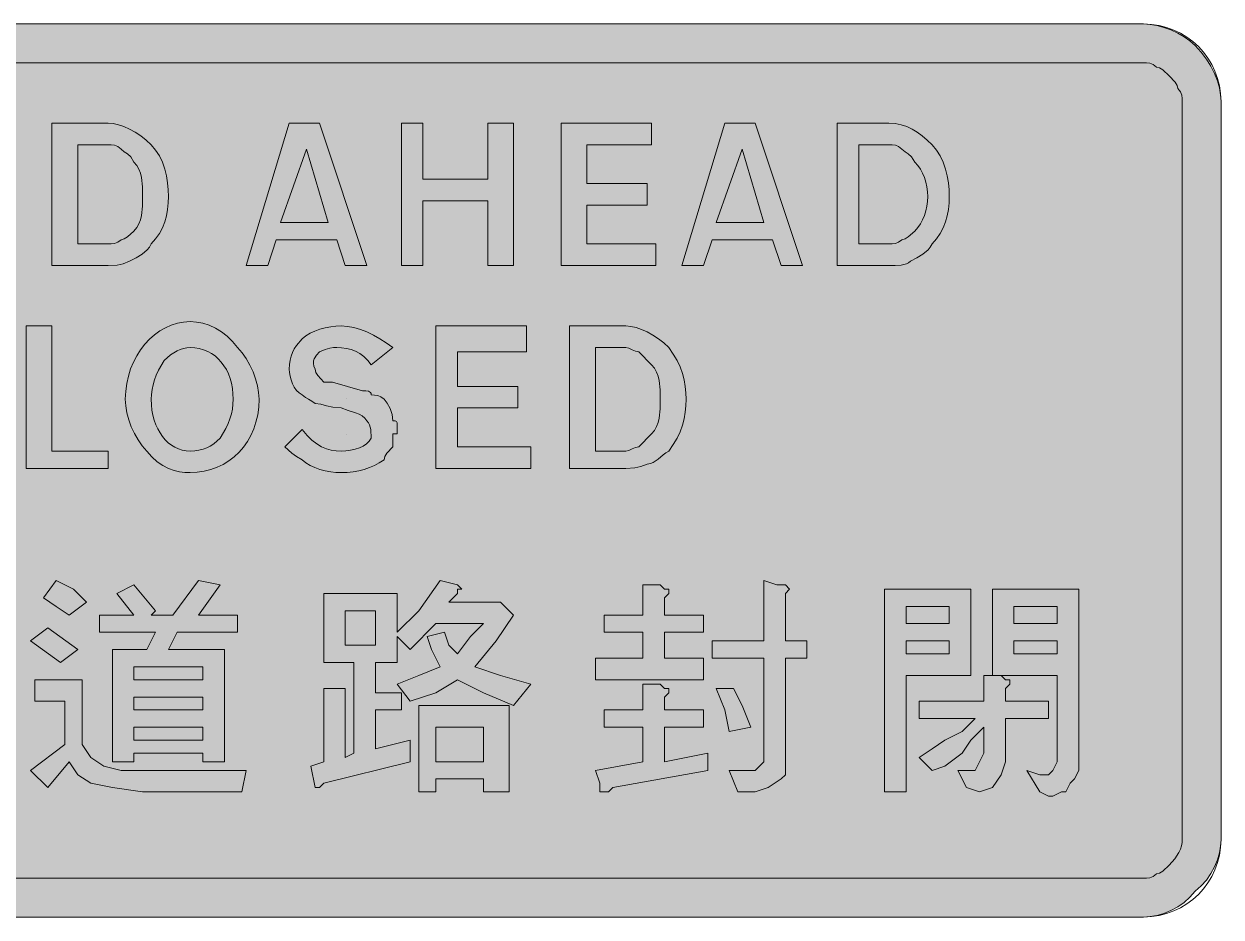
# Model space of a CAD drawing. Header units: metres. Extents: x 22 to 547, y 12 to 260.
# Drawn here: x 213.7 to 546.7, y 12 to 260.4 of the extents above; entities that cross this region are included whole.
import ezdxf

# ---------------------------------------------------------------- set-up
doc = ezdxf.new("R2010")
doc.units = ezdxf.units.M
for name, color, linetype, true_color in [('FILL_RED_FF0000', 7, 'Continuous', 0xff0000), ('FILL_WHITE_FFFFFF', 7, 'Continuous', 0xffffff), ('STROKE_RED_FF0000', 7, 'Continuous', 0xff0000), ('STROKE_WHITE_FFFFFF', 7, 'Continuous', 0xffffff)]:
    doc.layers.add(name, color=color, linetype=linetype, true_color=true_color)

msp = doc.modelspace()

# ---------------------------------------------------------------- hatches: boundary and pattern name
at = {"layer": 'FILL_RED_FF0000', "true_color": 0xff0000}
h = msp.add_hatch(color=7, dxfattribs=at)
h.dxf.hatch_style = 1
h.paths.add_polyline_path([(525.09, 249.6), (525.99, 249.58), (526.89, 249.45), (527.79, 249.09), (528.69, 248.4), (529.59, 248.19), (530.49, 247.65), (532.29, 246), (533.94, 244.2), (534.48, 243.3), (534.69, 242.4), (535.38, 241.5), (535.74, 240.6), (535.87, 239.7), (535.89, 238.8), (535.89, 33.6), (535.83, 32.7), (535.66, 31.8), (535.38, 30.9), (534.99, 30), (533.86, 28.2), (532.29, 26.4), (530.49, 24.75), (529.59, 24.21), (528.69, 24), (527.79, 23.31), (526.89, 22.95), (525.99, 22.82), (525.09, 22.8), (43.89, 22.8), (42.94, 22.86), (41.9, 23.02), (39.69, 23.7), (38.57, 24.21), (37.48, 24.82), (36.44, 25.56), (35.49, 26.4), (35.28, 27.3), (34.74, 28.2), (33.09, 30), (33.09, 33.6), (33.09, 238.8), (33.3, 240.77), (33.84, 242.85), (34.61, 244.71), (35.04, 245.44), (35.49, 246), (36.44, 246.84), (37.48, 247.57), (38.57, 248.19), (39.69, 248.7), (41.9, 249.37), (42.94, 249.54), (43.89, 249.6), (525.09, 249.6)])
at = {"layer": 'FILL_WHITE_FFFFFF', "true_color": 0xffffff}
h = msp.add_hatch(color=7, dxfattribs=at)
h.dxf.hatch_style = 1
h.paths.add_polyline_path([(525.09, 260.4), (526.94, 260.29), (528.86, 259.97), (530.81, 259.45), (532.74, 258.75), (534.62, 257.88), (536.4, 256.86), (538.03, 255.69), (539.49, 254.4), (541.18, 252.55), (542.64, 250.61), (543.88, 248.62), (544.89, 246.6), (545.68, 244.58), (546.24, 242.59), (546.58, 240.65), (546.69, 238.8), (546.69, 33.6), (546.58, 31.75), (546.24, 29.83), (545.68, 27.88), (544.89, 25.95), (543.88, 24.07), (542.64, 22.29), (541.18, 20.66), (539.49, 19.2), (538.03, 17.51), (536.4, 16.05), (534.62, 14.81), (532.74, 13.8), (530.81, 13.01), (528.86, 12.45), (526.94, 12.11), (525.09, 12), (43.89, 12), (41.69, 12.11), (39.6, 12.45), (37.58, 13.01), (35.64, 13.8), (33.75, 14.81), (31.91, 16.05), (30.09, 17.51), (28.29, 19.2), (26.65, 20.66), (25.33, 22.29), (24.28, 24.07), (23.49, 25.95), (22.92, 27.88), (22.55, 29.83), (22.35, 31.75), (22.29, 33.6), (22.29, 238.8), (22.35, 240.65), (22.55, 242.59), (22.92, 244.58), (23.49, 246.6), (24.28, 248.62), (25.33, 250.61), (26.65, 252.55), (28.29, 254.4), (30.09, 255.69), (31.91, 256.86), (33.75, 257.88), (35.64, 258.75), (37.58, 259.45), (39.6, 259.97), (41.69, 260.29), (43.89, 260.4), (525.09, 260.4)])
h = msp.add_hatch(color=7, dxfattribs=at)
h.dxf.hatch_style = 1
h.paths.add_polyline_path([(239.98, 232.37), (241.52, 231.85), (243.09, 231.15), (244.66, 230.28), (246.2, 229.26), (247.69, 228.09), (249.09, 226.8), (250.33, 225.34), (251.36, 223.71), (252.19, 221.93), (252.84, 220.05), (253.32, 218.12), (253.65, 216.17), (253.83, 214.25), (253.89, 212.4), (253.83, 210.6), (253.65, 208.82), (253.32, 207.06), (252.84, 205.35), (252.19, 203.69), (251.36, 202.11), (250.33, 200.6), (249.09, 199.2), (248.59, 198.35), (247.98, 197.61), (246.54, 196.35), (244.87, 195.32), (243.09, 194.4), (241.31, 193.71), (239.64, 193.35), (237.09, 193.2), (221.49, 193.2), (221.49, 232.8), (237.09, 232.8), (238.49, 232.69), (239.98, 232.37)])
h.paths.add_polyline_path([(228.69, 199.2), (237.09, 199.2), (237.99, 199.22), (238.89, 199.35), (239.79, 199.71), (240.69, 200.4), (241.59, 200.61), (242.49, 201.15), (244.29, 202.8), (245.08, 203.75), (245.68, 204.81), (246.1, 205.94), (246.39, 207.15), (246.65, 209.72), (246.69, 212.4), (246.65, 215.08), (246.39, 217.65), (246.1, 218.86), (245.68, 219.99), (245.08, 221.05), (244.29, 222), (243.39, 223.41), (242.49, 224.25), (241.59, 224.87), (240.69, 225.6), (239.79, 226.29), (238.89, 226.65), (237.99, 226.78), (237.09, 226.8), (228.69, 226.8), (228.69, 199.2)], flags=16)
h = msp.add_hatch(color=7, dxfattribs=at)
h.dxf.hatch_style = 1
h.paths.add_polyline_path([(309.09, 193.2), (303.09, 193.2), (300.69, 200.4), (283.89, 200.4), (281.49, 193.2), (275.49, 193.2), (287.49, 232.8), (295.89, 232.8), (309.09, 193.2)])
h.paths.add_polyline_path([(285.09, 205.2), (298.29, 205.2), (292.29, 225.6), (285.09, 205.2)], flags=16)
h = msp.add_hatch(color=7, dxfattribs=at)
h.dxf.hatch_style = 1
h.paths.add_polyline_path([(342.69, 211.2), (324.69, 211.2), (324.69, 193.2), (318.69, 193.2), (318.69, 232.8), (324.69, 232.8), (324.69, 217.2), (342.69, 217.2), (342.69, 232.8), (349.89, 232.8), (349.89, 193.2), (342.69, 193.2), (342.69, 211.2)])
h = msp.add_hatch(color=7, dxfattribs=at)
h.dxf.hatch_style = 1
h.paths.add_polyline_path([(363.09, 232.8), (388.29, 232.8), (388.29, 226.8), (370.29, 226.8), (370.29, 216), (387.09, 216), (387.09, 210), (370.29, 210), (370.29, 199.2), (389.49, 199.2), (389.49, 193.2), (363.09, 193.2), (363.09, 232.8)])
h = msp.add_hatch(color=7, dxfattribs=at)
h.dxf.hatch_style = 1
h.paths.add_polyline_path([(430.29, 193.2), (424.29, 193.2), (421.89, 200.4), (405.09, 200.4), (402.69, 193.2), (396.69, 193.2), (408.69, 232.8), (417.09, 232.8), (430.29, 193.2)])
h.paths.add_polyline_path([(406.29, 205.2), (419.49, 205.2), (413.49, 225.6), (406.29, 205.2)], flags=16)
h = msp.add_hatch(color=7, dxfattribs=at)
h.dxf.hatch_style = 1
h.paths.add_polyline_path([(457.68, 232.37), (459.25, 231.85), (460.74, 231.15), (462.18, 230.28), (463.57, 229.26), (464.94, 228.09), (466.29, 226.8), (467.53, 225.34), (468.56, 223.71), (469.39, 221.93), (470.04, 220.05), (470.52, 218.12), (470.85, 216.17), (471.03, 214.25), (471.09, 212.4), (471.03, 210.6), (470.85, 208.82), (470.52, 207.06), (470.04, 205.35), (469.39, 203.69), (468.56, 202.11), (467.53, 200.6), (466.29, 199.2), (465.79, 198.35), (465.18, 197.61), (463.74, 196.35), (462.07, 195.32), (460.29, 194.4), (459.79, 194), (459.18, 193.71), (457.74, 193.35), (456.07, 193.22), (454.29, 193.2), (439.89, 193.2), (439.89, 232.8), (454.29, 232.8), (456.04, 232.69), (457.68, 232.37)])
h.paths.add_polyline_path([(445.89, 199.2), (454.29, 199.2), (455.19, 199.22), (456.09, 199.35), (456.99, 199.71), (457.89, 200.4), (458.79, 200.61), (459.69, 201.15), (461.49, 202.8), (462.33, 203.75), (463.06, 204.81), (463.68, 205.94), (464.19, 207.15), (464.58, 208.41), (464.87, 209.72), (465.03, 211.05), (465.09, 212.4), (465.03, 213.75), (464.87, 215.08), (464.58, 216.39), (464.19, 217.65), (463.68, 218.86), (463.06, 219.99), (462.33, 221.05), (461.49, 222), (460.59, 223.41), (459.69, 224.25), (458.79, 224.87), (457.89, 225.6), (456.99, 226.29), (456.09, 226.65), (455.19, 226.78), (454.29, 226.8), (445.89, 226.8), (445.89, 199.2)], flags=16)
h = msp.add_hatch(color=7, dxfattribs=at)
h.dxf.hatch_style = 1
h.paths.add_polyline_path([(263.47, 177.15), (265.23, 176.59), (266.94, 175.8), (268.6, 174.79), (270.18, 173.55), (271.69, 172.09), (273.09, 170.4), (274.38, 168.94), (275.55, 167.31), (276.57, 165.53), (277.44, 163.65), (278.14, 161.72), (278.66, 159.77), (278.98, 157.85), (279.09, 156), (278.99, 153.79), (278.71, 151.68), (278.24, 149.66), (277.61, 147.75), (276.81, 145.95), (275.86, 144.27), (274.77, 142.72), (273.54, 141.3), (272.18, 140.02), (270.71, 138.89), (269.13, 137.91), (267.45, 137.1), (265.67, 136.45), (263.82, 135.98), (261.89, 135.7), (259.89, 135.6), (258.49, 135.66), (257, 135.86), (255.46, 136.23), (253.89, 136.8), (252.32, 137.59), (250.78, 138.64), (249.29, 139.96), (247.89, 141.6), (246.6, 143.06), (245.43, 144.69), (244.41, 146.47), (243.54, 148.35), (242.84, 150.28), (242.32, 152.23), (242, 154.15), (241.89, 156), (241.99, 158.22), (242.27, 160.37), (242.73, 162.45), (243.35, 164.44), (244.13, 166.33), (245.05, 168.11), (246.11, 169.77), (247.29, 171.3), (248.58, 172.69), (249.98, 173.93), (251.46, 175.01), (253.03, 175.91), (254.66, 176.63), (256.36, 177.16), (258.11, 177.49), (259.89, 177.6), (261.69, 177.49), (263.47, 177.15)])
h.paths.add_polyline_path([(258.09, 170.17), (257.19, 169.89), (256.29, 169.5), (254.49, 168.37), (252.69, 166.8), (251.12, 164.1), (250.5, 162.75), (249.99, 161.4), (249.6, 160.05), (249.32, 158.7), (249.15, 157.35), (249.09, 156), (249.15, 154.45), (249.31, 152.97), (249.57, 151.55), (249.93, 150.21), (250.39, 148.94), (250.93, 147.75), (251.54, 146.65), (252.24, 145.65), (253.01, 144.74), (253.84, 143.94), (254.73, 143.25), (255.67, 142.67), (256.67, 142.21), (257.7, 141.87), (258.78, 141.67), (259.89, 141.6), (261.19, 141.66), (262.38, 141.82), (263.5, 142.11), (264.54, 142.5), (265.53, 143.01), (266.47, 143.62), (268.29, 145.2), (269.87, 147.9), (270.48, 149.25), (270.99, 150.6), (271.38, 151.95), (271.67, 153.3), (271.83, 154.65), (271.89, 156), (271.83, 157.55), (271.67, 159.03), (271.4, 160.45), (271.03, 161.79), (270.56, 163.06), (269.99, 164.25), (269.33, 165.35), (268.59, 166.35), (267.76, 167.26), (266.85, 168.06), (265.86, 168.75), (264.8, 169.33), (263.67, 169.79), (262.47, 170.13), (261.21, 170.33), (259.89, 170.4), (258.99, 170.34), (258.09, 170.17)], flags=16)
h = msp.add_hatch(color=7, dxfattribs=at)
h.dxf.hatch_style = 1
h.paths.add_polyline_path([(214.29, 176.4), (221.49, 176.4), (221.49, 141.6), (237.09, 141.6), (237.09, 136.8), (214.29, 136.8), (214.29, 176.4)])
h = msp.add_hatch(color=7, dxfattribs=at)
h.dxf.hatch_style = 1
h.paths.add_polyline_path([(307.89, 158.4), (308.77, 158.38), (309.54, 158.25), (310.08, 157.89), (310.24, 157.6), (310.29, 157.2), (311.19, 157.18), (312.09, 157.05), (312.99, 156.69), (313.89, 156), (314.77, 154.89), (315.54, 153.45), (316.08, 151.78), (316.29, 150), (316.98, 149.98), (317.34, 149.85), (317.47, 149.49), (317.49, 148.8), (317.49, 147.6), (317.49, 146.4), (316.29, 146.4), (316.29, 145.2), (316.29, 142.8), (314.64, 141), (314.1, 140.1), (313.89, 139.2), (312.54, 138.36), (311.17, 137.62), (309.78, 137.01), (308.34, 136.5), (306.85, 136.11), (305.28, 135.82), (303.64, 135.66), (301.89, 135.6), (300.49, 135.66), (299.02, 135.82), (297.52, 136.11), (296.04, 136.5), (294.61, 137.01), (293.28, 137.62), (292.1, 138.36), (291.09, 139.2), (289.5, 140.1), (288.24, 141), (286.29, 142.8), (291.09, 147.6), (292.44, 145.96), (293.79, 144.64), (295.14, 143.59), (296.49, 142.8), (297.84, 142.23), (299.19, 141.86), (300.54, 141.66), (301.89, 141.6), (303.24, 141.66), (304.55, 141.82), (305.81, 142.11), (306.99, 142.5), (308.05, 143.01), (308.98, 143.62), (309.73, 144.36), (310.29, 145.2), (310.14, 147.6), (309.78, 148.91), (309.49, 149.5), (309.09, 150), (308.53, 150.79), (307.8, 151.41), (306.92, 151.88), (305.94, 152.25), (303.86, 152.87), (301.89, 153.6), (299.58, 153.79), (297.84, 154.2), (296.32, 154.61), (294.69, 154.8), (293.79, 155.51), (292.89, 156), (291.99, 156.49), (291.09, 157.2), (290.25, 157.76), (289.51, 158.49), (288.9, 159.37), (288.39, 160.35), (288, 161.38), (287.71, 162.43), (287.55, 163.45), (287.49, 164.4), (287.55, 165.7), (287.71, 166.89), (288, 168.01), (288.39, 169.05), (288.9, 170.04), (289.51, 170.98), (291.09, 172.8), (292.1, 173.64), (293.28, 174.37), (294.61, 174.99), (296.04, 175.5), (297.52, 175.89), (299.02, 176.17), (300.49, 176.34), (301.89, 176.4), (303.69, 176.29), (305.49, 175.97), (307.29, 175.45), (309.09, 174.75), (310.89, 173.88), (312.69, 172.86), (314.49, 171.69), (316.29, 170.4), (310.29, 165.6), (309.34, 166.84), (308.28, 167.87), (307.15, 168.7), (305.94, 169.35), (304.68, 169.83), (303.37, 170.16), (302.04, 170.34), (300.69, 170.4), (299.77, 170.38), (298.74, 170.25), (297.48, 169.89), (295.89, 169.2), (295.03, 168.28), (294.39, 167.25), (294.23, 166.66), (294.2, 165.99), (294.35, 165.25), (294.69, 164.4), (294.9, 163.5), (295.44, 162.6), (297.09, 160.8), (299.49, 160.8), (307.89, 158.4)])
h = msp.add_hatch(color=7, dxfattribs=at)
h.dxf.hatch_style = 1
h.paths.add_polyline_path([(328.29, 176.4), (353.49, 176.4), (353.49, 169.2), (334.29, 169.2), (334.29, 159.6), (351.09, 159.6), (351.09, 153.6), (334.29, 153.6), (334.29, 142.8), (354.69, 142.8), (354.69, 136.8), (328.29, 136.8), (328.29, 176.4)])
h = msp.add_hatch(color=7, dxfattribs=at)
h.dxf.hatch_style = 1
h.paths.add_polyline_path([(383.98, 175.97), (385.52, 175.45), (387.09, 174.75), (388.66, 173.88), (390.2, 172.86), (391.69, 171.69), (393.09, 170.4), (394.33, 168.6), (395.36, 166.8), (396.19, 165), (396.84, 163.2), (397.32, 161.4), (397.65, 159.6), (397.83, 157.8), (397.89, 156), (397.83, 154.2), (397.65, 152.4), (397.32, 150.6), (396.84, 148.8), (396.19, 147), (395.36, 145.2), (394.33, 143.4), (393.09, 141.6), (392.24, 141.1), (391.48, 140.53), (390.09, 139.35), (388.7, 138.39), (387.94, 138.11), (387.09, 138), (385.31, 137.31), (383.64, 136.95), (381.09, 136.8), (365.49, 136.8), (365.49, 176.4), (381.09, 176.4), (382.49, 176.29), (383.98, 175.97)])
h.paths.add_polyline_path([(372.69, 141.6), (381.09, 141.6), (381.99, 141.79), (382.89, 142.2), (383.79, 142.61), (384.69, 142.8), (388.29, 146.4), (389.08, 147.35), (389.68, 148.41), (390.1, 149.54), (390.39, 150.75), (390.65, 153.32), (390.69, 156), (390.65, 158.68), (390.39, 161.25), (390.1, 162.46), (389.68, 163.59), (389.08, 164.65), (388.29, 165.6), (384.69, 169.2), (383.79, 169.39), (382.89, 169.8), (381.99, 170.21), (381.09, 170.4), (372.69, 170.4), (372.69, 141.6)], flags=16)
h = msp.add_hatch(color=7, dxfattribs=at)
h.dxf.hatch_style = 1
h.paths.add_polyline_path([(227.49, 103.2), (231.09, 99.6), (226.29, 96), (222.69, 98.4), (219.09, 100.8), (222.69, 105.6), (227.49, 103.2)])
h = msp.add_hatch(color=7, dxfattribs=at)
h.dxf.hatch_style = 1
h.paths.add_polyline_path([(262.29, 105.6), (268.29, 104.4), (262.29, 96), (273.09, 96), (273.09, 91.2), (256.29, 91.2), (253.89, 86.4), (269.49, 86.4), (269.49, 55.2), (263.49, 55.2), (263.49, 57.6), (244.29, 57.6), (244.29, 55.2), (238.29, 55.2), (238.29, 86.4), (247.89, 86.4), (250.29, 91.2), (234.69, 91.2), (234.69, 96), (244.29, 96), (239.49, 102), (244.29, 104.4), (250.29, 97.2), (249.09, 96), (255.09, 96), (262.29, 105.6)])
h.paths.add_polyline_path([(244.29, 61.2), (263.49, 61.2), (263.49, 64.8), (244.29, 64.8), (244.29, 61.2)], flags=16)
h.paths.add_polyline_path([(244.29, 73.2), (244.29, 69.6), (263.49, 69.6), (263.49, 73.2), (244.29, 73.2)], flags=16)
h.paths.add_polyline_path([(263.49, 81.6), (244.29, 81.6), (244.29, 78), (263.49, 78), (263.49, 81.6)], flags=16)
h = msp.add_hatch(color=7, dxfattribs=at)
h.dxf.hatch_style = 1
h.paths.add_polyline_path([(317.49, 102), (317.49, 91.2), (323.49, 97.2), (329.49, 105.6), (334.29, 104.4), (335.49, 103.2), (334.29, 103.2), (334.29, 102), (331.89, 99.6), (346.29, 99.6), (349.89, 96), (345.09, 88.8), (339.09, 81.6), (346.29, 79.2), (354.69, 76.8), (349.89, 70.8), (341.49, 74.4), (334.29, 78), (328.29, 74.4), (321.09, 72), (317.49, 76.8), (323.49, 79.2), (329.49, 81.6), (327.09, 86.4), (325.89, 90), (330.69, 91.2), (331.89, 87.6), (334.29, 85.2), (337.89, 90), (341.49, 93.6), (328.29, 93.6), (321.09, 86.4), (317.49, 90), (317.49, 82.8), (311.49, 82.8), (311.49, 74.4), (318.69, 74.4), (318.69, 69.6), (311.49, 69.6), (311.49, 58.8), (321.09, 61.2), (321.09, 55.2), (297.09, 49.2), (295.89, 48), (294.69, 48), (293.49, 54), (297.09, 55.2), (297.09, 75.6), (301.89, 75.6), (303.09, 75.6), (303.09, 74.4), (303.09, 73.2), (303.09, 56.4), (305.49, 57.6), (305.49, 82.8), (297.09, 82.8), (297.09, 102), (317.49, 102)])
h.paths.add_polyline_path([(311.49, 97.2), (303.09, 97.2), (303.09, 87.6), (311.49, 87.6), (311.49, 97.2)], flags=16)
h = msp.add_hatch(color=7, dxfattribs=at)
h.dxf.hatch_style = 1
h.paths.add_polyline_path([(385.89, 96), (385.89, 104.4), (390.69, 104.4), (391.89, 103.2), (393.09, 103.2), (393.09, 102), (391.89, 100.8), (391.89, 96), (402.69, 96), (402.69, 91.2), (391.89, 91.2), (391.89, 84), (402.69, 84), (402.69, 78), (372.69, 78), (372.69, 84), (385.89, 84), (385.89, 91.2), (375.09, 91.2), (375.09, 96), (385.89, 96)])
h = msp.add_hatch(color=7, dxfattribs=at)
h.dxf.hatch_style = 1
h.paths.add_polyline_path([(419.49, 88.8), (419.49, 105.6), (423.09, 104.4), (425.49, 104.4), (426.69, 103.2), (425.49, 102), (425.49, 88.8), (431.49, 88.8), (431.49, 84), (425.49, 84), (425.49, 55.2), (425.49, 51.6), (424.29, 50.4), (420.69, 48), (417.09, 46.8), (412.29, 46.8), (409.89, 52.8), (414.69, 52.8), (417.09, 52.8), (418.29, 54), (419.49, 55.2), (419.49, 56.4), (419.49, 84), (405.09, 84), (405.09, 88.8), (419.49, 88.8)])
h = msp.add_hatch(color=7, dxfattribs=at)
h.dxf.hatch_style = 1
h.paths.add_polyline_path([(459.09, 79.2), (459.09, 46.8), (453.09, 46.8), (453.09, 103.2), (477.09, 103.2), (477.09, 79.2), (459.09, 79.2)])
h.paths.add_polyline_path([(459.09, 88.8), (459.09, 85.2), (471.09, 85.2), (471.09, 88.8), (459.09, 88.8)], flags=16)
h.paths.add_polyline_path([(471.09, 98.4), (459.09, 98.4), (459.09, 93.6), (471.09, 93.6), (471.09, 98.4)], flags=16)
h = msp.add_hatch(color=7, dxfattribs=at)
h.dxf.hatch_style = 1
h.paths.add_polyline_path([(507.09, 52.8), (505.89, 50.4), (504.69, 49.2), (503.49, 46.8), (502.29, 46.8), (499.89, 45.6), (498.69, 45.6), (496.29, 46.8), (492.69, 52.8), (496.29, 51.6), (498.69, 51.6), (499.89, 52.8), (501.09, 55.2), (501.09, 79.2), (483.09, 79.2), (483.09, 103.2), (507.09, 103.2), (507.09, 56.4), (507.09, 52.8)])
h.paths.add_polyline_path([(489.09, 88.8), (489.09, 85.2), (501.09, 85.2), (501.09, 88.8), (489.09, 88.8)], flags=16)
h.paths.add_polyline_path([(501.09, 98.4), (489.09, 98.4), (489.09, 93.6), (501.09, 93.6), (501.09, 98.4)], flags=16)
h = msp.add_hatch(color=7, dxfattribs=at)
h.dxf.hatch_style = 1
h.paths.add_polyline_path([(228.69, 86.4), (223.89, 82.8), (215.49, 88.8), (220.29, 92.4), (228.69, 86.4)])
h = msp.add_hatch(color=7, dxfattribs=at)
h.dxf.hatch_style = 1
h.paths.add_polyline_path([(229.89, 78), (229.89, 60), (232.29, 56.4), (235.89, 54), (240.69, 52.8), (249.09, 52.8), (275.49, 52.8), (274.29, 46.8), (246.69, 46.8), (238.29, 48), (232.29, 49.2), (228.69, 51.6), (226.29, 55.2), (220.29, 48), (215.49, 52.8), (225.09, 60), (225.09, 72), (216.69, 72), (216.69, 78), (229.89, 78)])
h = msp.add_hatch(color=7, dxfattribs=at)
h.dxf.hatch_style = 1
h.paths.add_polyline_path([(385.89, 69.6), (385.89, 76.8), (390.69, 76.8), (391.89, 75.6), (393.09, 75.6), (393.09, 74.4), (391.89, 73.2), (391.89, 69.6), (402.69, 69.6), (402.69, 64.8), (391.89, 64.8), (391.89, 55.2), (403.89, 57.6), (403.89, 52.8), (377.49, 48), (376.29, 46.8), (375.09, 46.8), (373.89, 46.8), (373.89, 49.2), (372.69, 52.8), (385.89, 55.2), (385.89, 64.8), (375.09, 64.8), (375.09, 69.6), (385.89, 69.6)])
h = msp.add_hatch(color=7, dxfattribs=at)
h.dxf.hatch_style = 1
h.paths.add_polyline_path([(480.69, 72), (480.69, 79.2), (485.49, 79.2), (486.69, 78), (487.89, 78), (487.89, 76.8), (486.69, 75.6), (486.69, 72), (498.69, 72), (498.69, 67.2), (486.69, 67.2), (486.69, 55.2), (485.49, 51.6), (483.09, 48), (479.49, 46.8), (475.89, 48), (473.49, 52.8), (475.89, 52.8), (478.29, 52.8), (479.49, 55.2), (480.69, 57.6), (480.69, 64.8), (477.09, 61.2), (474.69, 57.6), (469.89, 54), (466.29, 52.8), (462.69, 56.4), (466.29, 58.8), (469.89, 61.2), (474.69, 63.6), (478.29, 67.2), (462.69, 67.2), (462.69, 72), (480.69, 72)])
h = msp.add_hatch(color=7, dxfattribs=at)
h.dxf.hatch_style = 1
h.paths.add_polyline_path([(408.69, 69.6), (406.29, 75.6), (411.09, 75.6), (413.49, 70.8), (415.89, 64.8), (409.89, 63.6), (408.69, 69.6)])
h = msp.add_hatch(color=7, dxfattribs=at)
h.dxf.hatch_style = 1
h.paths.add_polyline_path([(348.69, 70.8), (348.69, 46.8), (341.49, 46.8), (341.49, 50.4), (328.29, 50.4), (328.29, 46.8), (323.49, 46.8), (323.49, 70.8), (348.69, 70.8)])
h.paths.add_polyline_path([(341.49, 64.8), (328.29, 64.8), (328.29, 55.2), (341.49, 55.2), (341.49, 64.8)], flags=16)

# ---------------------------------------------------------------- linework, layer by layer
at = {"layer": 'FILL_RED_FF0000', "lineweight": 0, "true_color": 0xff0000}
msp.add_lwpolyline([(43.89, 249.6), (525.09, 249.6), (525.99, 249.58), (526.89, 249.45), (527.79, 249.09), (528.69, 248.4), (529.59, 248.19), (530.49, 247.65), (532.29, 246), (533.94, 244.2), (534.48, 243.3), (534.69, 242.4), (535.38, 241.5), (535.74, 240.6), (535.87, 239.7), (535.89, 238.8), (535.89, 33.6), (535.83, 32.7), (535.66, 31.8), (535.38, 30.9), (534.99, 30), (533.86, 28.2), (532.29, 26.4), (530.49, 24.75), (529.59, 24.21), (528.69, 24), (527.79, 23.31), (526.89, 22.95), (525.99, 22.82), (525.09, 22.8), (43.89, 22.8)], dxfattribs=at)
at = {"layer": 'FILL_WHITE_FFFFFF', "lineweight": 0, "true_color": 0xffffff}
msp.add_lwpolyline([(43.89, 260.4), (525.09, 260.4), (526.94, 260.29), (528.86, 259.97), (530.81, 259.45), (532.74, 258.75), (534.62, 257.88), (536.4, 256.86), (538.03, 255.69), (539.49, 254.4), (541.18, 252.55), (542.64, 250.61), (543.88, 248.62), (544.89, 246.6), (545.68, 244.58), (546.24, 242.59), (546.58, 240.65), (546.69, 238.8), (546.69, 33.6), (546.58, 31.75), (546.24, 29.83), (545.68, 27.88), (544.89, 25.95), (543.88, 24.07), (542.64, 22.29), (541.18, 20.66), (539.49, 19.2), (538.03, 17.51), (536.4, 16.05), (534.62, 14.81), (532.74, 13.8), (530.81, 13.01), (528.86, 12.45), (526.94, 12.11), (525.09, 12), (43.89, 12)], dxfattribs=at)
for points in [[(239.98, 232.37), (241.52, 231.85), (243.09, 231.15), (244.66, 230.28), (246.2, 229.26), (247.69, 228.09), (249.09, 226.8), (250.33, 225.34), (251.36, 223.71), (252.19, 221.93), (252.84, 220.05), (253.32, 218.12), (253.65, 216.17), (253.83, 214.25), (253.89, 212.4), (253.83, 210.6), (253.65, 208.82), (253.32, 207.06), (252.84, 205.35), (252.19, 203.69), (251.36, 202.11), (250.33, 200.6), (249.09, 199.2), (248.59, 198.35), (247.98, 197.61), (246.54, 196.35), (244.87, 195.32), (243.09, 194.4), (241.31, 193.71), (239.64, 193.35), (237.09, 193.2), (221.49, 193.2), (221.49, 232.8), (237.09, 232.8), (238.49, 232.69)], [(309.09, 193.2), (303.09, 193.2), (300.69, 200.4), (283.89, 200.4), (281.49, 193.2), (275.49, 193.2), (287.49, 232.8), (295.89, 232.8)], [(342.69, 211.2), (324.69, 211.2), (324.69, 193.2), (318.69, 193.2), (318.69, 232.8), (324.69, 232.8), (324.69, 217.2), (342.69, 217.2), (342.69, 232.8), (349.89, 232.8), (349.89, 193.2), (342.69, 193.2)], [(363.09, 232.8), (388.29, 232.8), (388.29, 226.8), (370.29, 226.8), (370.29, 216), (387.09, 216), (387.09, 210), (370.29, 210), (370.29, 199.2), (389.49, 199.2), (389.49, 193.2), (363.09, 193.2)], [(430.29, 193.2), (424.29, 193.2), (421.89, 200.4), (405.09, 200.4), (402.69, 193.2), (396.69, 193.2), (408.69, 232.8), (417.09, 232.8)], [(457.68, 232.37), (459.25, 231.85), (460.74, 231.15), (462.18, 230.28), (463.57, 229.26), (464.94, 228.09), (466.29, 226.8), (467.53, 225.34), (468.56, 223.71), (469.39, 221.93), (470.04, 220.05), (470.52, 218.12), (470.85, 216.17), (471.03, 214.25), (471.09, 212.4), (471.03, 210.6), (470.85, 208.82), (470.52, 207.06), (470.04, 205.35), (469.39, 203.69), (468.56, 202.11), (467.53, 200.6), (466.29, 199.2), (465.79, 198.35), (465.18, 197.61), (463.74, 196.35), (462.07, 195.32), (460.29, 194.4), (459.79, 194), (459.18, 193.71), (457.74, 193.35), (456.07, 193.22), (454.29, 193.2), (439.89, 193.2), (439.89, 232.8), (454.29, 232.8), (456.04, 232.69)], [(228.69, 199.2), (237.09, 199.2), (237.99, 199.22), (238.89, 199.35), (239.79, 199.71), (240.69, 200.4), (241.59, 200.61), (242.49, 201.15), (244.29, 202.8), (245.08, 203.75), (245.68, 204.81), (246.1, 205.94), (246.39, 207.15), (246.65, 209.72), (246.69, 212.4), (246.65, 215.08), (246.39, 217.65), (246.1, 218.86), (245.68, 219.99), (245.08, 221.05), (244.29, 222), (243.39, 223.41), (242.49, 224.25), (241.59, 224.87), (240.69, 225.6), (239.79, 226.29), (238.89, 226.65), (237.99, 226.78), (237.09, 226.8), (228.69, 226.8)], [(445.89, 199.2), (454.29, 199.2), (455.19, 199.22), (456.09, 199.35), (456.99, 199.71), (457.89, 200.4), (458.79, 200.61), (459.69, 201.15), (461.49, 202.8), (462.33, 203.75), (463.06, 204.81), (463.68, 205.94), (464.19, 207.15), (464.58, 208.41), (464.87, 209.72), (465.03, 211.05), (465.09, 212.4), (465.03, 213.75), (464.87, 215.08), (464.58, 216.39), (464.19, 217.65), (463.68, 218.86), (463.06, 219.99), (462.33, 221.05), (461.49, 222), (460.59, 223.41), (459.69, 224.25), (458.79, 224.87), (457.89, 225.6), (456.99, 226.29), (456.09, 226.65), (455.19, 226.78), (454.29, 226.8), (445.89, 226.8)], [(285.09, 205.2), (298.29, 205.2), (292.29, 225.6)], [(406.29, 205.2), (419.49, 205.2), (413.49, 225.6)], [(263.47, 177.15), (265.23, 176.59), (266.94, 175.8), (268.6, 174.79), (270.18, 173.55), (271.69, 172.09), (273.09, 170.4), (274.38, 168.94), (275.55, 167.31), (276.57, 165.53), (277.44, 163.65), (278.14, 161.72), (278.66, 159.77), (278.98, 157.85), (279.09, 156), (278.99, 153.79), (278.71, 151.68), (278.24, 149.66), (277.61, 147.75), (276.81, 145.95), (275.86, 144.27), (274.77, 142.72), (273.54, 141.3), (272.18, 140.02), (270.71, 138.89), (269.13, 137.91), (267.45, 137.1), (265.67, 136.45), (263.82, 135.98), (261.89, 135.7), (259.89, 135.6), (258.49, 135.66), (257, 135.86), (255.46, 136.23), (253.89, 136.8), (252.32, 137.59), (250.78, 138.64), (249.29, 139.96), (247.89, 141.6), (246.6, 143.06), (245.43, 144.69), (244.41, 146.47), (243.54, 148.35), (242.84, 150.28), (242.32, 152.23), (242, 154.15), (241.89, 156), (241.99, 158.22), (242.27, 160.37), (242.73, 162.45), (243.35, 164.44), (244.13, 166.33), (245.05, 168.11), (246.11, 169.77), (247.29, 171.3), (248.58, 172.69), (249.98, 173.93), (251.46, 175.01), (253.03, 175.91), (254.66, 176.63), (256.36, 177.16), (258.11, 177.49), (259.89, 177.6), (261.69, 177.49)], [(214.29, 176.4), (221.49, 176.4), (221.49, 141.6), (237.09, 141.6), (237.09, 136.8), (214.29, 136.8)], [(307.89, 158.4), (308.77, 158.38), (309.54, 158.25), (310.08, 157.89), (310.24, 157.6), (310.29, 157.2), (311.19, 157.18), (312.09, 157.05), (312.99, 156.69), (313.89, 156), (314.77, 154.89), (315.54, 153.45), (316.08, 151.78), (316.29, 150), (316.98, 149.98), (317.34, 149.85), (317.47, 149.49), (317.49, 148.8), (317.49, 147.6), (317.49, 146.4), (316.29, 146.4), (316.29, 145.2), (316.29, 142.8), (314.64, 141), (314.1, 140.1), (313.89, 139.2), (312.54, 138.36), (311.17, 137.62), (309.78, 137.01), (308.34, 136.5), (306.85, 136.11), (305.28, 135.82), (303.64, 135.66), (301.89, 135.6), (300.49, 135.66), (299.02, 135.82), (297.52, 136.11), (296.04, 136.5), (294.61, 137.01), (293.28, 137.62), (292.1, 138.36), (291.09, 139.2), (289.5, 140.1), (288.24, 141), (286.29, 142.8), (291.09, 147.6), (292.44, 145.96), (293.79, 144.64), (295.14, 143.59), (296.49, 142.8), (297.84, 142.23), (299.19, 141.86), (300.54, 141.66), (301.89, 141.6), (303.24, 141.66), (304.55, 141.82), (305.81, 142.11), (306.99, 142.5), (308.05, 143.01), (308.98, 143.62), (309.73, 144.36), (310.29, 145.2), (310.14, 147.6), (309.78, 148.91), (309.49, 149.5), (309.09, 150), (308.53, 150.79), (307.8, 151.41), (306.92, 151.88), (305.94, 152.25), (303.86, 152.87), (301.89, 153.6), (299.58, 153.79), (297.84, 154.2), (296.32, 154.61), (294.69, 154.8), (293.79, 155.51), (292.89, 156), (291.99, 156.49), (291.09, 157.2), (290.25, 157.76), (289.51, 158.49), (288.9, 159.37), (288.39, 160.35), (288, 161.38), (287.71, 162.43), (287.55, 163.45), (287.49, 164.4), (287.55, 165.7), (287.71, 166.89), (288, 168.01), (288.39, 169.05), (288.9, 170.04), (289.51, 170.98), (291.09, 172.8), (292.1, 173.64), (293.28, 174.37), (294.61, 174.99), (296.04, 175.5), (297.52, 175.89), (299.02, 176.17), (300.49, 176.34), (301.89, 176.4), (303.69, 176.29), (305.49, 175.97), (307.29, 175.45), (309.09, 174.75), (310.89, 173.88), (312.69, 172.86), (314.49, 171.69), (316.29, 170.4), (310.29, 165.6), (309.34, 166.84), (308.28, 167.87), (307.15, 168.7), (305.94, 169.35), (304.68, 169.83), (303.37, 170.16), (302.04, 170.34), (300.69, 170.4), (299.77, 170.38), (298.74, 170.25), (297.48, 169.89), (295.89, 169.2), (295.03, 168.28), (294.39, 167.25), (294.23, 166.66), (294.2, 165.99), (294.35, 165.25), (294.69, 164.4), (294.9, 163.5), (295.44, 162.6), (297.09, 160.8), (299.49, 160.8)], [(328.29, 176.4), (353.49, 176.4), (353.49, 169.2), (334.29, 169.2), (334.29, 159.6), (351.09, 159.6), (351.09, 153.6), (334.29, 153.6), (334.29, 142.8), (354.69, 142.8), (354.69, 136.8), (328.29, 136.8)], [(383.98, 175.97), (385.52, 175.45), (387.09, 174.75), (388.66, 173.88), (390.2, 172.86), (391.69, 171.69), (393.09, 170.4), (394.33, 168.6), (395.36, 166.8), (396.19, 165), (396.84, 163.2), (397.32, 161.4), (397.65, 159.6), (397.83, 157.8), (397.89, 156), (397.83, 154.2), (397.65, 152.4), (397.32, 150.6), (396.84, 148.8), (396.19, 147), (395.36, 145.2), (394.33, 143.4), (393.09, 141.6), (392.24, 141.1), (391.48, 140.53), (390.09, 139.35), (388.7, 138.39), (387.94, 138.11), (387.09, 138), (385.31, 137.31), (383.64, 136.95), (381.09, 136.8), (365.49, 136.8), (365.49, 176.4), (381.09, 176.4), (382.49, 176.29)], [(258.09, 170.17), (257.19, 169.89), (256.29, 169.5), (254.49, 168.37), (252.69, 166.8), (251.12, 164.1), (250.5, 162.75), (249.99, 161.4), (249.6, 160.05), (249.32, 158.7), (249.15, 157.35), (249.09, 156), (249.15, 154.45), (249.31, 152.97), (249.57, 151.55), (249.93, 150.21), (250.39, 148.94), (250.93, 147.75), (251.54, 146.65), (252.24, 145.65), (253.01, 144.74), (253.84, 143.94), (254.73, 143.25), (255.67, 142.67), (256.67, 142.21), (257.7, 141.87), (258.78, 141.67), (259.89, 141.6), (261.19, 141.66), (262.38, 141.82), (263.5, 142.11), (264.54, 142.5), (265.53, 143.01), (266.47, 143.62), (268.29, 145.2), (269.87, 147.9), (270.48, 149.25), (270.99, 150.6), (271.38, 151.95), (271.67, 153.3), (271.83, 154.65), (271.89, 156), (271.83, 157.55), (271.67, 159.03), (271.4, 160.45), (271.03, 161.79), (270.56, 163.06), (269.99, 164.25), (269.33, 165.35), (268.59, 166.35), (267.76, 167.26), (266.85, 168.06), (265.86, 168.75), (264.8, 169.33), (263.67, 169.79), (262.47, 170.13), (261.21, 170.33), (259.89, 170.4), (258.99, 170.34)], [(372.69, 141.6), (381.09, 141.6), (381.99, 141.79), (382.89, 142.2), (383.79, 142.61), (384.69, 142.8), (388.29, 146.4), (389.08, 147.35), (389.68, 148.41), (390.1, 149.54), (390.39, 150.75), (390.65, 153.32), (390.69, 156), (390.65, 158.68), (390.39, 161.25), (390.1, 162.46), (389.68, 163.59), (389.08, 164.65), (388.29, 165.6), (384.69, 169.2), (383.79, 169.39), (382.89, 169.8), (381.99, 170.21), (381.09, 170.4), (372.69, 170.4)], [(227.49, 103.2), (231.09, 99.6), (226.29, 96), (222.69, 98.4), (219.09, 100.8), (222.69, 105.6)], [(262.29, 105.6), (268.29, 104.4), (262.29, 96), (273.09, 96), (273.09, 91.2), (256.29, 91.2), (253.89, 86.4), (269.49, 86.4), (269.49, 55.2), (263.49, 55.2), (263.49, 57.6), (244.29, 57.6), (244.29, 55.2), (238.29, 55.2), (238.29, 86.4), (247.89, 86.4), (250.29, 91.2), (234.69, 91.2), (234.69, 96), (244.29, 96), (239.49, 102), (244.29, 104.4), (250.29, 97.2), (249.09, 96), (255.09, 96)], [(317.49, 102), (317.49, 91.2), (323.49, 97.2), (329.49, 105.6), (334.29, 104.4), (335.49, 103.2), (334.29, 103.2), (334.29, 102), (331.89, 99.6), (346.29, 99.6), (349.89, 96), (345.09, 88.8), (339.09, 81.6), (346.29, 79.2), (354.69, 76.8), (349.89, 70.8), (341.49, 74.4), (334.29, 78), (328.29, 74.4), (321.09, 72), (317.49, 76.8), (323.49, 79.2), (329.49, 81.6), (327.09, 86.4), (325.89, 90), (330.69, 91.2), (331.89, 87.6), (334.29, 85.2), (337.89, 90), (341.49, 93.6), (328.29, 93.6), (321.09, 86.4), (317.49, 90), (317.49, 82.8), (311.49, 82.8), (311.49, 74.4), (318.69, 74.4), (318.69, 69.6), (311.49, 69.6), (311.49, 58.8), (321.09, 61.2), (321.09, 55.2), (297.09, 49.2), (295.89, 48), (294.69, 48), (293.49, 54), (297.09, 55.2), (297.09, 75.6), (301.89, 75.6), (303.09, 75.6), (303.09, 74.4), (303.09, 73.2), (303.09, 56.4), (305.49, 57.6), (305.49, 82.8), (297.09, 82.8), (297.09, 102)], [(385.89, 96), (385.89, 104.4), (390.69, 104.4), (391.89, 103.2), (393.09, 103.2), (393.09, 102), (391.89, 100.8), (391.89, 96), (402.69, 96), (402.69, 91.2), (391.89, 91.2), (391.89, 84), (402.69, 84), (402.69, 78), (372.69, 78), (372.69, 84), (385.89, 84), (385.89, 91.2), (375.09, 91.2), (375.09, 96)], [(419.49, 88.8), (419.49, 105.6), (423.09, 104.4), (425.49, 104.4), (426.69, 103.2), (425.49, 102), (425.49, 88.8), (431.49, 88.8), (431.49, 84), (425.49, 84), (425.49, 55.2), (425.49, 51.6), (424.29, 50.4), (420.69, 48), (417.09, 46.8), (412.29, 46.8), (409.89, 52.8), (414.69, 52.8), (417.09, 52.8), (418.29, 54), (419.49, 55.2), (419.49, 56.4), (419.49, 84), (405.09, 84), (405.09, 88.8)], [(459.09, 79.2), (459.09, 46.8), (453.09, 46.8), (453.09, 103.2), (477.09, 103.2), (477.09, 79.2)], [(507.09, 52.8), (505.89, 50.4), (504.69, 49.2), (503.49, 46.8), (502.29, 46.8), (499.89, 45.6), (498.69, 45.6), (496.29, 46.8), (492.69, 52.8), (496.29, 51.6), (498.69, 51.6), (499.89, 52.8), (501.09, 55.2), (501.09, 79.2), (483.09, 79.2), (483.09, 103.2), (507.09, 103.2), (507.09, 56.4)], [(311.49, 97.2), (303.09, 97.2), (303.09, 87.6), (311.49, 87.6)], [(471.09, 98.4), (459.09, 98.4), (459.09, 93.6), (471.09, 93.6)], [(501.09, 98.4), (489.09, 98.4), (489.09, 93.6), (501.09, 93.6)], [(228.69, 86.4), (223.89, 82.8), (215.49, 88.8), (220.29, 92.4)], [(459.09, 88.8), (459.09, 85.2), (471.09, 85.2), (471.09, 88.8)], [(489.09, 88.8), (489.09, 85.2), (501.09, 85.2), (501.09, 88.8)], [(263.49, 81.6), (244.29, 81.6), (244.29, 78), (263.49, 78)], [(229.89, 78), (229.89, 60), (232.29, 56.4), (235.89, 54), (240.69, 52.8), (249.09, 52.8), (275.49, 52.8), (274.29, 46.8), (246.69, 46.8), (238.29, 48), (232.29, 49.2), (228.69, 51.6), (226.29, 55.2), (220.29, 48), (215.49, 52.8), (225.09, 60), (225.09, 72), (216.69, 72), (216.69, 78)], [(385.89, 69.6), (385.89, 76.8), (390.69, 76.8), (391.89, 75.6), (393.09, 75.6), (393.09, 74.4), (391.89, 73.2), (391.89, 69.6), (402.69, 69.6), (402.69, 64.8), (391.89, 64.8), (391.89, 55.2), (403.89, 57.6), (403.89, 52.8), (377.49, 48), (376.29, 46.8), (375.09, 46.8), (373.89, 46.8), (373.89, 49.2), (372.69, 52.8), (385.89, 55.2), (385.89, 64.8), (375.09, 64.8), (375.09, 69.6)], [(480.69, 72), (480.69, 79.2), (485.49, 79.2), (486.69, 78), (487.89, 78), (487.89, 76.8), (486.69, 75.6), (486.69, 72), (498.69, 72), (498.69, 67.2), (486.69, 67.2), (486.69, 55.2), (485.49, 51.6), (483.09, 48), (479.49, 46.8), (475.89, 48), (473.49, 52.8), (475.89, 52.8), (478.29, 52.8), (479.49, 55.2), (480.69, 57.6), (480.69, 64.8), (477.09, 61.2), (474.69, 57.6), (469.89, 54), (466.29, 52.8), (462.69, 56.4), (466.29, 58.8), (469.89, 61.2), (474.69, 63.6), (478.29, 67.2), (462.69, 67.2), (462.69, 72)], [(408.69, 69.6), (406.29, 75.6), (411.09, 75.6), (413.49, 70.8), (415.89, 64.8), (409.89, 63.6)], [(244.29, 73.2), (244.29, 69.6), (263.49, 69.6), (263.49, 73.2)], [(348.69, 70.8), (348.69, 46.8), (341.49, 46.8), (341.49, 50.4), (328.29, 50.4), (328.29, 46.8), (323.49, 46.8), (323.49, 70.8)], [(244.29, 61.2), (263.49, 61.2), (263.49, 64.8), (244.29, 64.8)], [(341.49, 64.8), (328.29, 64.8), (328.29, 55.2), (341.49, 55.2)]]:
    msp.add_lwpolyline(points, close=True, dxfattribs=at)
at = {"layer": 'STROKE_RED_FF0000', "lineweight": 0, "true_color": 0xff0000}
msp.add_lwpolyline([(43.89, 260.4), (525.09, 260.4), (527.3101, 260.2893), (529.4634, 259.9641), (531.5394, 259.435), (533.5275, 258.7125), (535.4171, 257.8072), (537.1978, 256.7297), (538.8589, 255.4904), (540.39, 254.1), (541.7804, 252.5689), (543.0197, 250.9078), (544.0972, 249.1271), (545.0025, 247.2375), (545.725, 245.2494), (546.2541, 243.1734), (546.5793, 241.0201), (546.69, 238.8), (546.69, 33.6), (546.5793, 31.3799), (546.2541, 29.2266), (545.725, 27.1506), (545.0025, 25.1625), (544.0972, 23.2729), (543.0197, 21.4922), (541.7804, 19.8311), (540.39, 18.3), (538.8589, 16.9096), (537.1978, 15.6703), (535.4171, 14.5928), (533.5275, 13.6875), (531.5394, 12.965), (529.4634, 12.4359), (527.3101, 12.1107), (525.09, 12), (43.89, 12)], dxfattribs=at)
at = {"layer": 'STROKE_WHITE_FFFFFF', "lineweight": 0, "true_color": 0xffffff}
for points in [[(342.69, 193.2), (349.89, 193.2), (342.69, 193.2)], [(303.29, 156.24), (303.29, 156.24)], [(303.29, 146.24), (303.29, 146.24)]]:
    msp.add_lwpolyline(points, dxfattribs=at)

doc.saveas('drawing.dxf')
